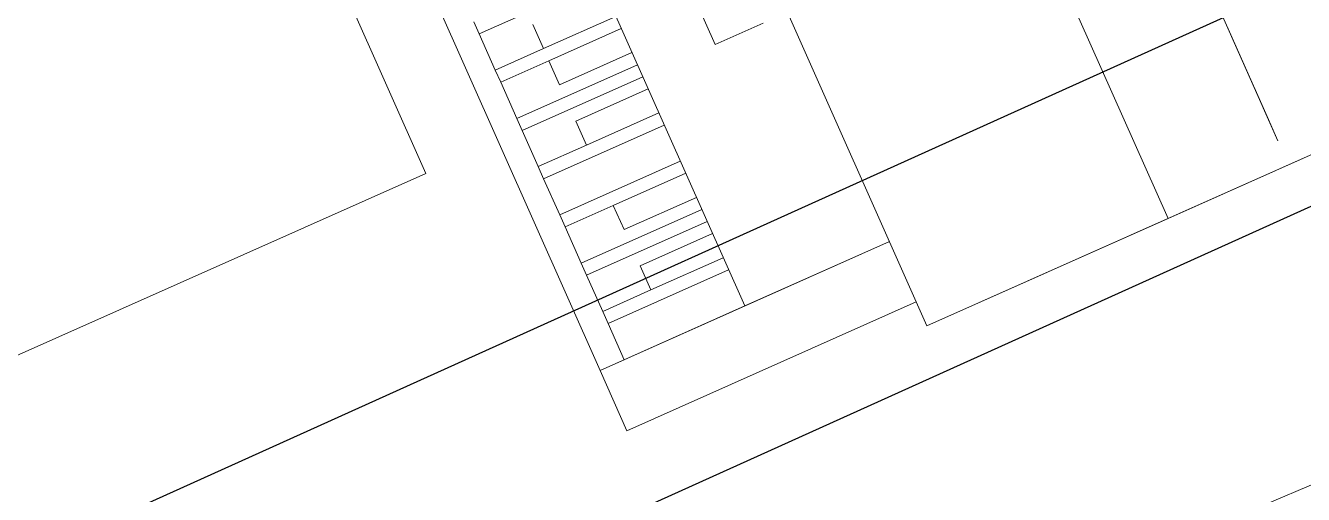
# Model space of a CAD drawing. Header units: metres. Extents: x -217 to -108, y -304 to -188.
# Drawn here: x -162.9 to -161.67, y -232.074 to -231.623 of the extents above; entities that cross this region are included whole.
import ezdxf

# ---------------------------------------------------------------- set-up
doc = ezdxf.new("R2010")
doc.units = ezdxf.units.M
for name, color, linetype, lineweight in [('A-WALL', 113, 'Continuous', 9), ('G-IMPT', 8, 'Continuous', 9), ('I-FURN', 30, 'Continuous', 9), ('Q-SPCQ', 91, 'Continuous', 9)]:
    doc.layers.add(name, color=color, linetype=linetype, lineweight=lineweight)

# ---------------------------------------------------------------- blocks, each defined once
blk = doc.blocks.new('Piano03 - 12ZPIA03_dwg-824368-Nivel 3')
at = {"layer": 'G-IMPT'}
for p, q in [((1.016, 1.5748), (1.3589, 1.5748)), ((1.6129, 1.5748), (1.016, 1.5748)), ((1.6129, 1.5748), (1.3589, 1.5748)), ((1.3589, 1.3638), (1.3589, 1.5748)), ((1.6129, 1.5748), (1.6129, 0)), ((1.2319, 1.524), (1.2319, 1.5494)), ((1.2319, 1.3638), (1.2319, 1.5494)), ((1.6129, 1.5494), (1.9177, 1.5494)), ((1.9177, 1.5494), (1.9177, 1.4859)), ((1.2319, 1.3638), (1.2319, 1.524)), ((1.6129, 1.4859), (1.9177, 1.4859)), ((1.6129, 1.4859), (1.7653, 1.4859)), ((1.9177, 1.4859), (1.7653, 1.4859)), ((1.7653, 1.4859), (1.7653, 0.0762)), ((1.7653, 1.4859), (1.7653, 0.0889)), ((1.8923, 1.4859), (1.8923, 1.4478)), ((1.9177, 0.0762), (1.9177, 1.4859)), ((1.7653, 1.4478), (1.8923, 1.4478)), ((1.8923, 1.4478), (1.8923, 1.4351)), ((1.8923, 1.4351), (1.8923, 1.4478)), ((1.8415, 1.4351), (1.7653, 1.4351)), ((1.8415, 1.4097), (1.8415, 1.4351)), ((1.8923, 1.4351), (1.8415, 1.4351)), ((1.8923, 1.4351), (1.8923, 1.397)), ((1.7653, 1.4097), (1.8415, 1.4097)), ((1.8923, 1.397), (1.7653, 1.397)), ((1.8923, 1.397), (1.8923, 1.3843)), ((1.8923, 1.3843), (1.8923, 1.397)), ((1.7653, 1.3843), (1.8923, 1.3843)), ((1.8923, 1.3843), (1.8923, 1.3462)), ((1.8415, 1.3716), (1.7653, 1.3716)), ((1.8415, 1.3462), (1.8415, 1.3716)), ((1.7653, 1.3462), (1.8415, 1.3462)), ((1.8415, 1.3462), (1.8923, 1.3462)), ((1.8923, 1.3462), (1.8923, 1.3335)), ((1.8923, 1.3335), (1.8923, 1.3462)), ((1.8923, 1.3335), (1.7653, 1.3335)), ((1.8923, 1.3335), (1.8923, 1.2954)), ((1.8923, 1.2954), (1.7653, 1.2954)), ((1.8923, 1.2954), (1.8923, 1.2827)), ((1.8923, 1.2827), (1.8923, 1.2954)), ((1.8415, 1.2827), (1.7653, 1.2827)), ((1.8415, 1.2573), (1.8415, 1.2827)), ((1.8415, 1.2827), (1.8923, 1.2827)), ((1.8923, 1.2827), (1.8923, 1.2446)), ((1.7653, 1.2573), (1.8415, 1.2573)), ((1.6383, 1.2446), (1.6891, 1.2446)), ((1.6891, 1.2446), (1.6891, 0.3302)), ((1.7653, 1.2446), (1.8923, 1.2446)), ((1.8923, 1.2446), (1.8923, 1.2319)), ((1.8923, 1.2319), (1.8923, 1.2446)), ((1.9939, 1.2446), (1.9939, 0.3302)), ((1.9939, 1.2446), (2.4511, 1.2446)), ((1.8923, 1.2319), (1.7653, 1.2319)), ((1.8923, 1.2319), (1.8923, 1.1938)), ((1.8415, 1.2192), (1.7653, 1.2192)), ((1.8415, 1.1938), (1.8415, 1.2192)), ((1.7653, 1.1938), (1.8415, 1.1938)), ((1.8923, 1.1938), (1.8415, 1.1938)), ((1.8923, 1.1938), (1.8923, 1.1811)), ((1.8923, 1.1811), (1.8923, 1.1938)), ((1.8415, 1.1811), (1.7653, 1.1811)), ((1.8415, 1.1557), (1.8415, 1.1811)), ((1.8415, 1.1811), (1.8923, 1.1811)), ((1.8923, 1.1811), (1.8923, 1.143)), ((1.7653, 1.143), (1.8923, 1.143)), ((1.8923, 1.143), (1.8923, 1.1303)), ((1.8923, 1.1303), (1.8923, 1.143))]:
    blk.add_line(p, q, dxfattribs=at)
blk = doc.blocks.new('Piano03 - Piano03-824635-Nivel 3')
blk.add_blockref('Piano03 - 12ZPIA03_dwg-824368-Nivel 3', (0, 0))
blk = doc.blocks.new('Couch21 - 12ZCOU21_dwg-966957-Nivel 3')
at = {"layer": 'G-IMPT'}
blk.add_line((-0.0063, 0.0002), (-0.0063, -0.0852), dxfattribs=at)
blk = doc.blocks.new('Couch21 - Couch21-967230-Nivel 3')
blk.add_blockref('Couch21 - 12ZCOU21_dwg-966957-Nivel 3', (0, 0))

msp = doc.modelspace()

# ---------------------------------------------------------------- linework, layer by layer
at = {"layer": 'A-WALL', "lineweight": 25}
for p, q in [((-158.9977, -230.3748), (-163.1623, -232.2539)), ((-163.08, -232.4362), (-158.9154, -230.5571))]:
    msp.add_line(p, q, dxfattribs=at)

# ---------------------------------------------------------------- block references
at = {"layer": 'I-FURN', "rotation": 292.9999999999992}
msp.add_blockref('Couch21 - Couch21-967230-Nivel 3', (-161.6412, -232.0626), dxfattribs=at)
at = {"layer": 'Q-SPCQ', "rotation": 203.9999999999995}
msp.add_blockref('Piano03 - Piano03-824635-Nivel 3', (-161.1997, -229.8174), dxfattribs=at)

doc.saveas('drawing.dxf')
